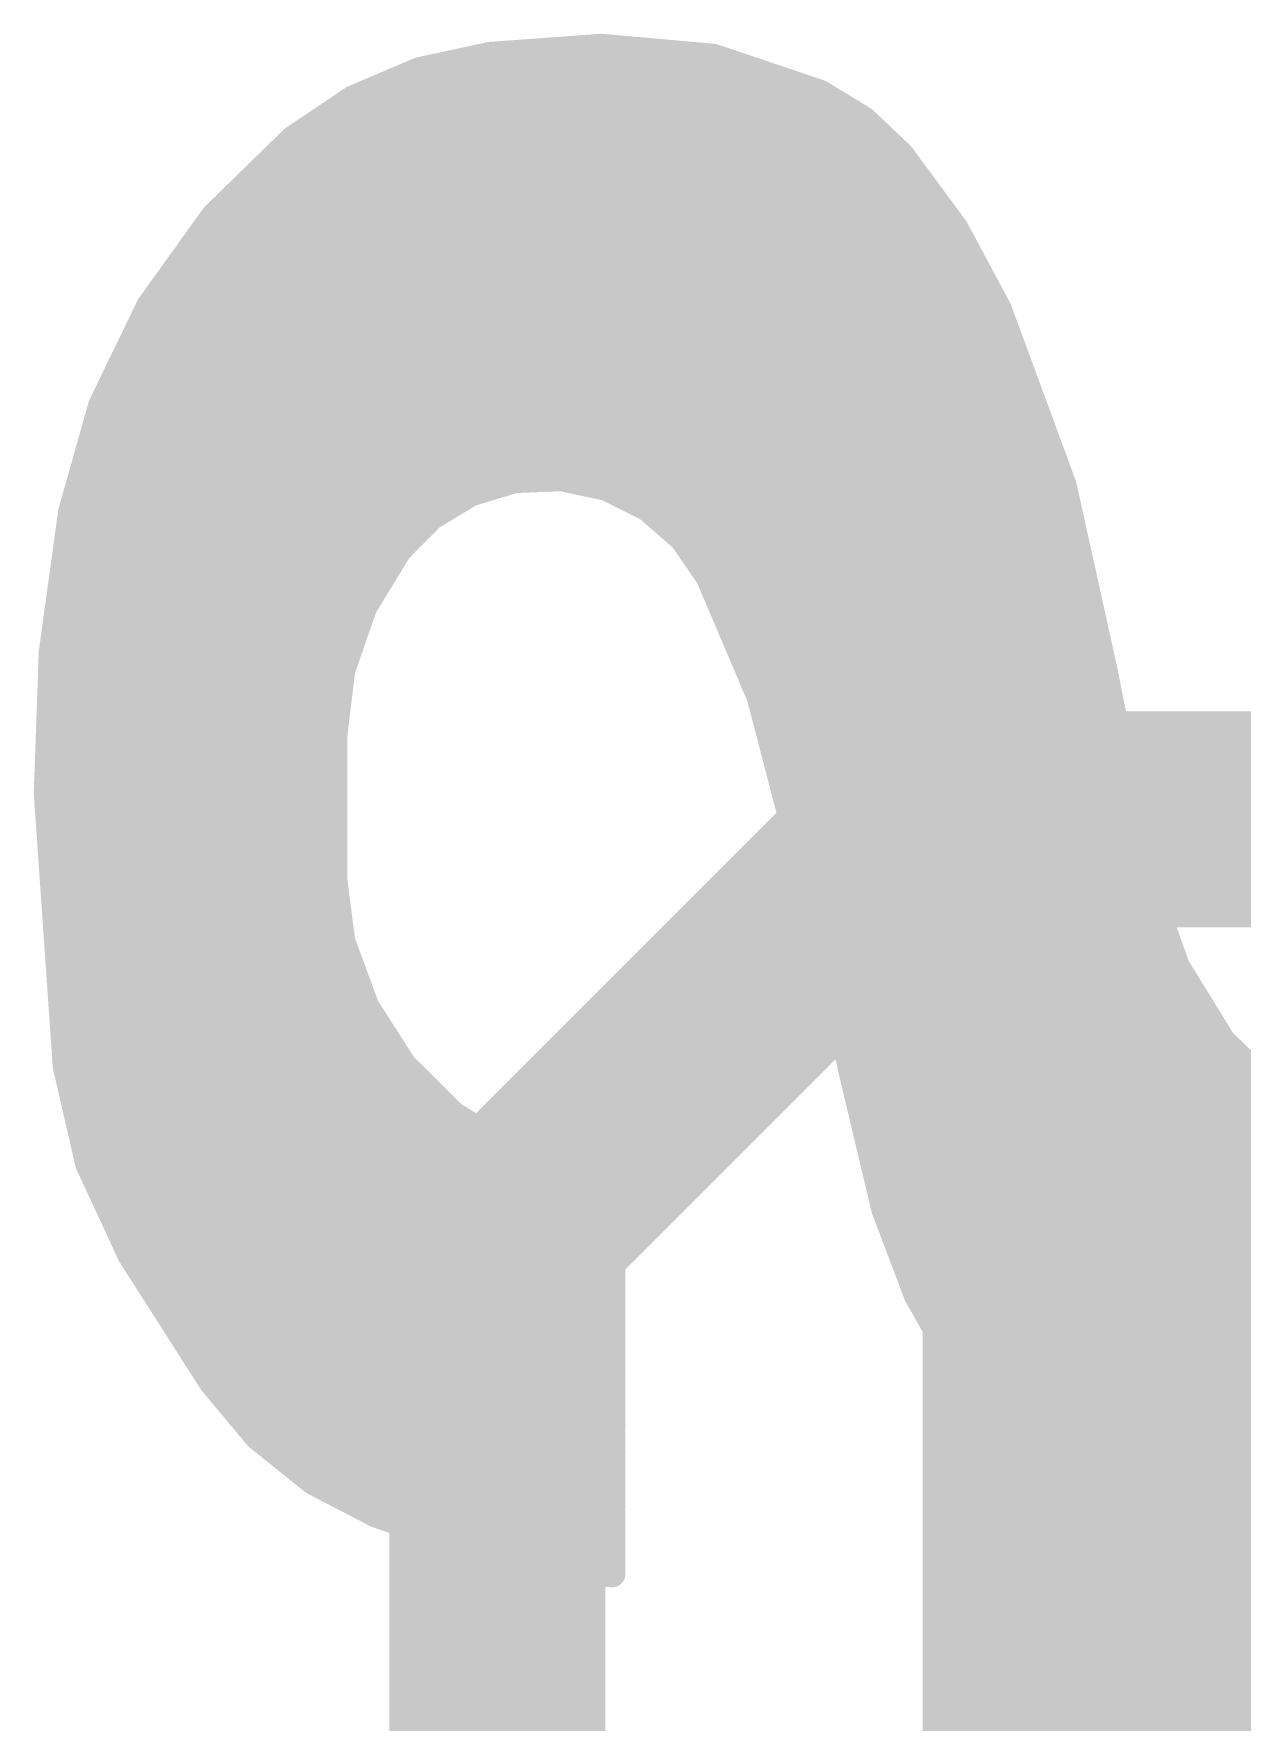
# Model space of a CAD drawing. Extents: x -3.8 to 20.4, y -39.4 to 28.1.
# Drawn here: x 12.334 to 13.47, y 5.461 to 7.048 of the extents above; entities that cross this region are included whole.
import ezdxf

# ---------------------------------------------------------------- set-up
doc = ezdxf.new("R2010")
doc.units = 0
for name, color, linetype in [('1', 12, 'CONTINUOUS'), ('21', 41, 'CONTINUOUS'), ('22', 40, 'CONTINUOUS')]:
    doc.layers.add(name, color=color, linetype=linetype)

# ---------------------------------------------------------------- blocks, each defined once
blk = doc.blocks.new('RECT')
blk.add_solid([(-0.5, -0.5), (0.5, -0.5), (-0.5, 0.5), (0.5, 0.5)])

msp = doc.modelspace()

# ---------------------------------------------------------------- linework, layer by layer
at = {"layer": '21', "const_width": 0.2032}
for points in [[(13.17, 6.31), (12.77, 5.91)], [(14.77, 6.31), (13.17, 6.31)], [(12.77, 5.91), (12.77, 4.81)]]:
    msp.add_lwpolyline(points, dxfattribs=at)
at = {"layer": '21', "const_width": 0.1016}
for points in [[(13.17, 6.3608, 1), (13.17, 6.2592)], [(13.2059, 6.2741, 1), (13.1341, 6.3459)], [(12.8208, 5.91, 1), (12.7192, 5.91)], [(12.7341, 5.9459, 1), (12.8059, 5.8741)]]:
    msp.add_lwpolyline(points, format="xyb", dxfattribs=at)
at = {"layer": '22', "const_width": 0.0254}
for points in [[(12.7635, 7.0282), (12.8676, 7.0358)], [(12.8676, 7.0358), (12.9731, 7.0264)], [(12.6971, 7.0139), (12.7635, 7.0282)], [(12.9731, 7.0264), (13.0734, 6.9926)], [(12.6345, 6.9873), (12.6971, 7.0139)], [(12.6888, 7.0104), (13.0205, 7.0104)], [(12.5781, 6.9494), (12.6345, 6.9873)], [(13.0734, 6.9926), (13.1146, 6.9674)], [(12.631, 6.985), (13.0858, 6.985)], [(12.5933, 6.9596), (13.1229, 6.9596)], [(13.1146, 6.9674), (13.1496, 6.9342)], [(12.5038, 6.8768), (12.5781, 6.9494)], [(12.5625, 6.9342), (13.1496, 6.9342)], [(13.1496, 6.9342), (13.2005, 6.8651)], [(12.5365, 6.9088), (13.1683, 6.9088)], [(12.4432, 6.7924), (12.5038, 6.8768)], [(12.5105, 6.8834), (13.187, 6.8834)], [(13.2005, 6.8651), (13.241, 6.7894)], [(12.4903, 6.858), (13.2043, 6.858)], [(12.472, 6.8326), (13.2179, 6.8326)], [(12.5933, 6.7259), (12.9261, 6.8377)], [(12.9109, 6.8326), (12.9363, 6.8326)], [(12.9261, 6.8377), (12.9616, 6.8199)], [(12.9337, 6.8275), (12.6086, 6.7183)], [(13.1648, 6.4033), (12.9337, 6.8275)], [(12.9616, 6.8199), (13.4417, 5.9944)], [(12.4538, 6.8072), (12.8733, 6.8072)], [(12.8353, 6.8072), (12.969, 6.8072)], [(12.9448, 6.8072), (13.2315, 6.8072)], [(12.398, 6.6989), (12.4432, 6.7924)], [(12.438, 6.7818), (12.7976, 6.7818)], [(12.7597, 6.7818), (12.9838, 6.7818)], [(12.9586, 6.7818), (13.2438, 6.7818)], [(13.241, 6.7894), (13.302, 6.6239)], [(12.4258, 6.7564), (12.722, 6.7564)], [(12.6841, 6.7564), (12.9985, 6.7564)], [(12.9724, 6.7564), (13.2532, 6.7564)], [(12.4135, 6.731), (12.6464, 6.731)], [(12.5019, 6.3144), (12.5933, 6.7259)], [(12.6086, 6.7183), (12.5197, 6.3246)], [(12.6085, 6.731), (13.0133, 6.731)], [(12.9863, 6.731), (13.2625, 6.731)], [(12.4013, 6.7056), (12.6057, 6.7056)], [(12.5888, 6.7056), (13.0281, 6.7056)], [(13.0001, 6.7056), (13.2719, 6.7056)], [(12.3698, 6.5989), (12.398, 6.6989)], [(12.3928, 6.6802), (12.6, 6.6802)], [(12.5831, 6.6802), (13.0428, 6.6802)], [(13.014, 6.6802), (13.2812, 6.6802)], [(12.3856, 6.6548), (12.5943, 6.6548)], [(12.5775, 6.6548), (13.0576, 6.6548)], [(13.0278, 6.6548), (13.2906, 6.6548)], [(12.3784, 6.6294), (12.5885, 6.6294)], [(12.5719, 6.6294), (12.7864, 6.6294)], [(12.7864, 6.6294), (12.7448, 6.6168)], [(12.83, 6.6312), (12.7864, 6.6294)], [(12.8726, 6.6221), (12.83, 6.6312)], [(12.8386, 6.6294), (13.0724, 6.6294)], [(13.0416, 6.6294), (13.2999, 6.6294)], [(13.302, 6.6239), (13.3401, 6.4516)], [(12.7448, 6.6168), (12.7076, 6.5943)], [(12.9116, 6.6026), (12.8726, 6.6221)], [(12.3516, 6.4674), (12.3698, 6.5989)], [(12.3712, 6.604), (12.5828, 6.604)], [(12.5662, 6.604), (12.7236, 6.604)], [(12.7076, 6.5943), (12.6771, 6.5634)], [(12.9089, 6.604), (13.0872, 6.604)], [(12.9445, 6.574), (12.9116, 6.6026)], [(13.0555, 6.604), (13.3064, 6.604)], [(12.367, 6.5786), (12.5771, 6.5786)], [(12.5606, 6.5786), (12.6921, 6.5786)], [(12.9392, 6.5786), (13.1019, 6.5786)], [(13.0693, 6.5786), (13.312, 6.5786)], [(12.6771, 6.5634), (12.6444, 6.5098)], [(12.9692, 6.538), (12.9445, 6.574)], [(12.3635, 6.5532), (12.5713, 6.5532)], [(12.5549, 6.5532), (12.6709, 6.5532)], [(12.9588, 6.5532), (13.1167, 6.5532)], [(13.0831, 6.5532), (13.3176, 6.5532)], [(12.3599, 6.5278), (12.5656, 6.5278)], [(12.5493, 6.5278), (12.6554, 6.5278)], [(13.0171, 6.4253), (12.9692, 6.538)], [(12.9735, 6.5278), (13.1315, 6.5278)], [(13.097, 6.5278), (13.3232, 6.5278)], [(12.3564, 6.5024), (12.5599, 6.5024)], [(12.5437, 6.5024), (12.6419, 6.5024)], [(12.6444, 6.5098), (12.6238, 6.4504)], [(12.9843, 6.5024), (13.1463, 6.5024)], [(13.1108, 6.5024), (13.3289, 6.5024)], [(12.3469, 6.3348), (12.3516, 6.4674)], [(12.3529, 6.477), (12.5541, 6.477)], [(12.538, 6.477), (12.633, 6.477)], [(12.9951, 6.477), (13.161, 6.477)], [(13.1247, 6.477), (13.3345, 6.477)], [(12.351, 6.4516), (12.5484, 6.4516)], [(12.5324, 6.4516), (12.6242, 6.4516)], [(12.6238, 6.4504), (12.6162, 6.3881)], [(13.0059, 6.4516), (13.1758, 6.4516)], [(13.1385, 6.4516), (13.3401, 6.4516)], [(13.3401, 6.4516), (13.3807, 6.2484)], [(12.3501, 6.4262), (12.5426, 6.4262)], [(12.5267, 6.4262), (12.6209, 6.4262)], [(13.0167, 6.4262), (13.1906, 6.4262)], [(13.048, 6.3068), (13.0171, 6.4253)], [(13.1523, 6.4262), (13.3452, 6.4262)], [(12.3492, 6.4008), (12.5369, 6.4008)], [(12.5211, 6.4008), (12.6178, 6.4008)], [(13.0235, 6.4008), (13.2053, 6.4008)], [(13.4264, 5.9639), (13.1648, 6.4033)], [(13.1663, 6.4008), (13.3503, 6.4008)], [(12.6162, 6.3881), (12.6162, 6.2535)], [(12.3483, 6.3754), (12.5312, 6.3754)], [(12.5154, 6.3754), (12.6162, 6.3754)], [(13.0301, 6.3754), (13.2201, 6.3754)], [(13.1814, 6.3754), (13.3553, 6.3754)], [(12.3474, 6.35), (12.5254, 6.35)], [(12.5098, 6.35), (12.6162, 6.35)], [(13.0367, 6.35), (13.2349, 6.35)], [(13.1965, 6.35), (13.3604, 6.35)], [(12.3647, 6.0782), (12.3469, 6.3348)], [(12.3476, 6.3246), (12.5197, 6.3246)], [(12.5042, 6.3246), (12.6162, 6.3246)], [(12.5197, 6.3246), (12.8778, 5.6007)], [(13.0434, 6.3246), (13.2497, 6.3246)], [(13.2117, 6.3246), (13.3655, 6.3246)], [(12.8778, 5.6007), (12.5019, 6.3144)], [(13.1343, 5.9436), (13.048, 6.3068)], [(12.3494, 6.2992), (12.5323, 6.2992)], [(12.5099, 6.2992), (12.6162, 6.2992)], [(13.0498, 6.2992), (13.2644, 6.2992)], [(13.2268, 6.2992), (13.3706, 6.2992)], [(12.3511, 6.2738), (12.5448, 6.2738)], [(12.5233, 6.2738), (12.6162, 6.2738)], [(13.0558, 6.2738), (13.2792, 6.2738)], [(13.2419, 6.2738), (13.3756, 6.2738)], [(12.3529, 6.2484), (12.5574, 6.2484)], [(12.5367, 6.2484), (12.6169, 6.2484)], [(12.6162, 6.2535), (12.6238, 6.1951)], [(13.0619, 6.2484), (13.294, 6.2484)], [(13.257, 6.2484), (13.3807, 6.2484)], [(13.3807, 6.2484), (13.4087, 6.1711)], [(12.3547, 6.223), (12.57, 6.223)], [(12.55, 6.223), (12.6202, 6.223)], [(13.0679, 6.223), (13.3087, 6.223)], [(13.2721, 6.223), (13.3899, 6.223)], [(12.3564, 6.1976), (12.5825, 6.1976)], [(12.5634, 6.1976), (12.6235, 6.1976)], [(12.6238, 6.1951), (12.6464, 6.1338)], [(13.0739, 6.1976), (13.3235, 6.1976)], [(13.2873, 6.1976), (13.3991, 6.1976)], [(12.3582, 6.1722), (12.5951, 6.1722)], [(12.5768, 6.1722), (12.6322, 6.1722)], [(13.08, 6.1722), (13.3383, 6.1722)], [(13.3024, 6.1722), (13.4083, 6.1722)], [(13.4087, 6.1711), (13.4518, 6.1011)], [(12.3599, 6.1468), (12.6077, 6.1468)], [(12.5902, 6.1468), (12.6416, 6.1468)], [(13.086, 6.1468), (13.3531, 6.1468)], [(13.3175, 6.1468), (13.4236, 6.1468)], [(12.6464, 6.1338), (12.6816, 6.0787)], [(12.3617, 6.1214), (12.6202, 6.1214)], [(12.6036, 6.1214), (12.6543, 6.1214)], [(13.0921, 6.1214), (13.3678, 6.1214)], [(13.3326, 6.1214), (13.4393, 6.1214)], [(13.4518, 6.1011), (13.4836, 6.0704)], [(12.3635, 6.096), (12.6328, 6.096)], [(12.6169, 6.096), (12.6706, 6.096)], [(13.0981, 6.096), (13.3826, 6.096)], [(13.3478, 6.096), (13.4571, 6.096)], [(12.3859, 5.9861), (12.3647, 6.0782)], [(12.3665, 6.0706), (12.6453, 6.0706)], [(12.6303, 6.0706), (12.6897, 6.0706)], [(12.6816, 6.0787), (12.7279, 6.0325)], [(13.1041, 6.0706), (13.3974, 6.0706)], [(13.3629, 6.0706), (13.4834, 6.0706)], [(12.3723, 6.0452), (12.6579, 6.0452)], [(12.6437, 6.0452), (12.7152, 6.0452)], [(13.1102, 6.0452), (13.4122, 6.0452)], [(13.378, 6.0452), (13.5521, 6.0452)], [(12.3782, 6.0198), (12.6705, 6.0198)], [(12.6571, 6.0198), (12.7485, 6.0198)], [(12.7279, 6.0325), (12.7719, 6.0054)], [(13.1162, 6.0198), (13.4269, 6.0198)], [(13.3931, 6.0198), (13.7597, 6.0198)], [(12.7719, 6.0054), (12.8211, 5.9898)], [(12.384, 5.9944), (12.683, 5.9944)], [(12.6704, 5.9944), (12.8066, 5.9944)], [(12.8211, 5.9898), (12.8727, 5.9868)], [(13.1222, 5.9944), (13.4417, 5.9944)], [(13.4082, 5.9944), (13.7531, 5.9944)], [(13.4417, 5.9944), (13.716, 5.9461)], [(12.4257, 5.9004), (12.3859, 5.9861)], [(12.8727, 5.9868), (12.8778, 5.9868)], [(12.8778, 5.9868), (12.8778, 5.6007)], [(12.3939, 5.969), (12.6956, 5.969)], [(12.6838, 5.969), (12.8778, 5.969)], [(13.1283, 5.969), (13.5859, 5.969)], [(13.4234, 5.969), (13.7464, 5.969)], [(13.7312, 5.9106), (13.4264, 5.9639)], [(12.4057, 5.9436), (12.7082, 5.9436)], [(12.6972, 5.9436), (12.8778, 5.9436)], [(13.1649, 5.8628), (13.1343, 5.9436)], [(13.1343, 5.9436), (13.9328, 5.9436)], [(12.4174, 5.9182), (12.7207, 5.9182)], [(12.7106, 5.9182), (12.8778, 5.9182)], [(13.1439, 5.9182), (13.9229, 5.9182)], [(12.5019, 5.781), (12.4257, 5.9004)], [(12.4306, 5.8928), (12.7333, 5.8928)], [(12.724, 5.8928), (12.8778, 5.8928)], [(13.1535, 5.8928), (13.9099, 5.8928)], [(12.4468, 5.8674), (12.7459, 5.8674)], [(12.7373, 5.8674), (12.8778, 5.8674)], [(13.1631, 5.8674), (13.897, 5.8674)], [(13.2075, 5.7877), (13.1649, 5.8628)], [(12.463, 5.842), (12.7584, 5.842)], [(12.7507, 5.842), (12.8778, 5.842)], [(13.1767, 5.842), (13.884, 5.842)], [(12.4792, 5.8166), (12.771, 5.8166)], [(12.7641, 5.8166), (12.8778, 5.8166)], [(13.1911, 5.8166), (13.8711, 5.8166)], [(12.4954, 5.7912), (12.7836, 5.7912)], [(12.5449, 5.7295), (12.5019, 5.781)], [(12.7775, 5.7912), (12.8778, 5.7912)], [(13.2056, 5.7912), (13.8554, 5.7912)], [(13.2613, 5.7201), (13.2075, 5.7877)], [(12.5146, 5.7658), (12.7961, 5.7658)], [(12.7908, 5.7658), (12.8778, 5.7658)], [(13.225, 5.7658), (13.8357, 5.7658)], [(12.5359, 5.7404), (12.8087, 5.7404)], [(12.8042, 5.7404), (12.8778, 5.7404)], [(13.2452, 5.7404), (13.8109, 5.7404)], [(12.5973, 5.6875), (12.5449, 5.7295)], [(13.2998, 5.6865), (13.2613, 5.7201)], [(12.5631, 5.715), (12.8213, 5.715)], [(12.8176, 5.715), (12.8778, 5.715)], [(13.2671, 5.715), (13.7816, 5.715)], [(12.5947, 5.6896), (12.8338, 5.6896)], [(12.6568, 5.6566), (12.5973, 5.6875)], [(12.831, 5.6896), (12.8778, 5.6896)], [(13.2963, 5.6896), (13.7376, 5.6896)], [(13.3445, 5.6615), (13.2998, 5.6865)], [(12.6422, 5.6642), (12.8464, 5.6642)], [(12.7838, 5.6134), (12.6568, 5.6566)], [(12.8444, 5.6642), (12.8778, 5.6642)], [(13.3398, 5.6642), (13.6673, 5.6642)], [(13.3934, 5.6464), (13.3445, 5.6615)], [(12.7091, 5.6388), (12.859, 5.6388)], [(12.8577, 5.6388), (12.8778, 5.6388)], [(13.507, 5.6358), (13.3934, 5.6464)], [(13.475, 5.6388), (13.5332, 5.6388)], [(12.8422, 5.6032), (12.7838, 5.6134)], [(12.7838, 5.6134), (12.8715, 5.6134)], [(12.8711, 5.6134), (12.8778, 5.6134)], [(12.8778, 5.6007), (12.8422, 5.6032)]]:
    msp.add_lwpolyline(points, dxfattribs=at)
at = {"layer": '22', "const_width": 0.0127}
for points in [[(12.8682, 7.0421, 1), (12.867, 7.0295)], [(12.8681, 7.0295, 1), (12.8671, 7.0421)], [(12.763, 7.0345, 1), (12.764, 7.0219)], [(12.7648, 7.022, 1), (12.7622, 7.0344)], [(12.9751, 7.0324, 1), (12.971, 7.0204)], [(12.9725, 7.0201, 1), (12.9736, 7.0327)], [(12.6888, 7.0168, 1), (12.6888, 7.0041)], [(12.6957, 7.0201, 1), (12.6984, 7.0077)], [(12.6995, 7.0081, 1), (12.6946, 7.0198)], [(13.0205, 7.0041, 1), (13.0205, 7.0168)], [(12.638, 6.9821, 1), (12.631, 6.9926)], [(13.0767, 6.998, 1), (13.0701, 6.9872)], [(13.0714, 6.9866, 1), (13.0754, 6.9986)], [(12.631, 6.9914, 1), (12.631, 6.9787)], [(12.632, 6.9932, 1), (12.637, 6.9815)], [(13.0858, 6.9787, 1), (13.0858, 6.9914)], [(12.5933, 6.966, 1), (12.5933, 6.9532)], [(13.119, 6.972, 1), (13.1102, 6.9628)], [(13.1113, 6.962, 1), (13.1179, 6.9729)], [(13.1229, 6.9532, 1), (13.1229, 6.966)], [(12.5746, 6.9547, 1), (12.5816, 6.9441)], [(12.5825, 6.9449, 1), (12.5737, 6.9539)], [(12.5625, 6.9406, 1), (12.5625, 6.9279)], [(13.1547, 6.938, 1), (13.1445, 6.9304)], [(13.1452, 6.9296, 1), (13.154, 6.9388)], [(13.1496, 6.9279, 1), (13.1496, 6.9406)], [(12.5365, 6.9152, 1), (12.5365, 6.9024)], [(13.1683, 6.9024, 1), (13.1683, 6.9152)], [(12.509, 6.8731, 1), (12.4986, 6.8805)], [(12.5105, 6.8898, 1), (12.5105, 6.877)], [(13.187, 6.877, 1), (13.187, 6.8898)], [(12.4994, 6.8813, 1), (12.5082, 6.8723)], [(13.2061, 6.8681, 1), (13.1949, 6.8621)], [(13.1954, 6.8613, 1), (13.2056, 6.8688)], [(12.4903, 6.8644, 1), (12.4903, 6.8517)], [(13.2043, 6.8517, 1), (13.2043, 6.8644)], [(12.472, 6.839, 1), (12.472, 6.8262)], [(12.9109, 6.839, 1), (12.9109, 6.8262)], [(12.9289, 6.8434, 1), (12.9233, 6.832)], [(12.9281, 6.8317, 1), (12.9241, 6.8437)], [(12.9363, 6.8262, 1), (12.9363, 6.839)], [(13.2179, 6.8262, 1), (13.2179, 6.839)], [(12.9393, 6.8305, 1), (12.9281, 6.8245)], [(12.9357, 6.8215, 1), (12.9317, 6.8335)], [(12.9671, 6.8231, 1), (12.9561, 6.8167)], [(12.9588, 6.8142, 1), (12.9644, 6.8256)], [(12.4538, 6.8136, 1), (12.4538, 6.8008)], [(12.8353, 6.8136, 1), (12.8353, 6.8008)], [(12.8733, 6.8008, 1), (12.8733, 6.8136)], [(12.9448, 6.8136, 1), (12.9448, 6.8008)], [(12.969, 6.8008, 1), (12.969, 6.8136)], [(13.2315, 6.8008, 1), (13.2315, 6.8136)], [(12.438, 6.7882, 1), (12.438, 6.7755)], [(12.438, 6.7961, 1), (12.4483, 6.7887)], [(12.4489, 6.7897, 1), (12.4374, 6.7952)], [(12.7597, 6.7882, 1), (12.7597, 6.7755)], [(12.7976, 6.7755, 1), (12.7976, 6.7882)], [(12.9586, 6.7882, 1), (12.9586, 6.7755)], [(12.9838, 6.7755, 1), (12.9838, 6.7882)], [(13.247, 6.7916, 1), (13.235, 6.7872)], [(13.2354, 6.7864, 1), (13.2466, 6.7924)], [(13.2438, 6.7755, 1), (13.2438, 6.7882)], [(12.4258, 6.7628, 1), (12.4258, 6.75)], [(12.6841, 6.7628, 1), (12.6841, 6.75)], [(12.722, 6.75, 1), (12.722, 6.7628)], [(12.9724, 6.7628, 1), (12.9724, 6.75)], [(12.9985, 6.75, 1), (12.9985, 6.7628)], [(13.2532, 6.75, 1), (13.2532, 6.7628)], [(12.4135, 6.7374, 1), (12.4135, 6.7247)], [(12.5913, 6.7319, 1), (12.5953, 6.7199)], [(12.5995, 6.7245, 1), (12.5871, 6.7273)], [(12.6085, 6.7374, 1), (12.6085, 6.7247)], [(12.6066, 6.7243, 1), (12.6106, 6.7123)], [(12.6148, 6.7169, 1), (12.6024, 6.7197)], [(12.6464, 6.7247, 1), (12.6464, 6.7374)], [(12.9863, 6.7374, 1), (12.9863, 6.7247)], [(13.0133, 6.7247, 1), (13.0133, 6.7374)], [(13.2625, 6.7247, 1), (13.2625, 6.7374)], [(12.4013, 6.712, 1), (12.4013, 6.6993)], [(12.5888, 6.712, 1), (12.5888, 6.6993)], [(12.6057, 6.6993, 1), (12.6057, 6.712)], [(13.0001, 6.712, 1), (13.0001, 6.6993)], [(13.0281, 6.6993, 1), (13.0281, 6.712)], [(13.2719, 6.6993, 1), (13.2719, 6.712)], [(12.3923, 6.7016, 1), (12.4038, 6.6961)], [(12.4042, 6.6971, 1), (12.3919, 6.7006)], [(12.3928, 6.6866, 1), (12.3928, 6.6738)], [(12.5831, 6.6866, 1), (12.5831, 6.6738)], [(12.6, 6.6738, 1), (12.6, 6.6866)], [(13.014, 6.6866, 1), (13.014, 6.6738)], [(13.0428, 6.6738, 1), (13.0428, 6.6866)], [(13.2812, 6.6738, 1), (13.2812, 6.6866)], [(12.3856, 6.6612, 1), (12.3856, 6.6485)], [(12.5775, 6.6612, 1), (12.5775, 6.6485)], [(12.5943, 6.6485, 1), (12.5943, 6.6612)], [(13.0278, 6.6612, 1), (13.0278, 6.6485)], [(13.0576, 6.6485, 1), (13.0576, 6.6612)], [(13.2906, 6.6485, 1), (13.2906, 6.6612)], [(12.3784, 6.6358, 1), (12.3784, 6.6231)], [(12.5719, 6.6358, 1), (12.5719, 6.6231)], [(12.5885, 6.6231, 1), (12.5885, 6.6358)], [(12.7861, 6.6357, 1), (12.7867, 6.6231)], [(12.7882, 6.6233, 1), (12.7846, 6.6355)], [(12.7864, 6.6231, 1), (12.7864, 6.6358)], [(12.8313, 6.6375, 1), (12.8287, 6.625)], [(12.8302, 6.6249, 1), (12.8297, 6.6376)], [(12.8386, 6.6358, 1), (12.8386, 6.6231)], [(12.8755, 6.6278, 1), (12.8698, 6.6164)], [(13.0416, 6.6358, 1), (13.0416, 6.6231)], [(13.0724, 6.6231, 1), (13.0724, 6.6358)], [(13.3082, 6.6252, 1), (13.2958, 6.6225)], [(13.2999, 6.6231, 1), (13.2999, 6.6358)], [(12.743, 6.6229, 1), (12.7467, 6.6107)], [(12.7481, 6.6114, 1), (12.7415, 6.6222)], [(12.8713, 6.6159, 1), (12.874, 6.6283)], [(13.296, 6.6217, 1), (13.3079, 6.626)], [(12.3637, 6.6006, 1), (12.3759, 6.5972)], [(12.3761, 6.598, 1), (12.3635, 6.5998)], [(12.3712, 6.6104, 1), (12.3712, 6.5976)], [(12.5662, 6.6104, 1), (12.5662, 6.5976)], [(12.5828, 6.5976, 1), (12.5828, 6.6104)], [(12.7043, 6.5998, 1), (12.7109, 6.5889)], [(12.7121, 6.5899, 1), (12.7031, 6.5988)], [(12.7236, 6.5976, 1), (12.7236, 6.6104)], [(12.9089, 6.6104, 1), (12.9089, 6.5976)], [(12.9158, 6.6074, 1), (12.9075, 6.5978)], [(12.9088, 6.5969, 1), (12.9145, 6.6083)], [(13.0555, 6.6104, 1), (13.0555, 6.5976)], [(13.0872, 6.5976, 1), (13.0872, 6.6104)], [(13.3064, 6.5976, 1), (13.3064, 6.6104)], [(12.367, 6.585, 1), (12.367, 6.5723)], [(12.5606, 6.585, 1), (12.5606, 6.5723)], [(12.5771, 6.5723, 1), (12.5771, 6.585)], [(12.6921, 6.5723, 1), (12.6921, 6.585)], [(12.9392, 6.585, 1), (12.9392, 6.5723)], [(13.0693, 6.585, 1), (13.0693, 6.5723)], [(13.1019, 6.5723, 1), (13.1019, 6.585)], [(13.312, 6.5723, 1), (13.312, 6.585)], [(12.6726, 6.5679, 1), (12.6816, 6.5589)], [(12.6825, 6.5601, 1), (12.6717, 6.5667)], [(12.9498, 6.5776, 1), (12.9393, 6.5704)], [(12.9404, 6.5692, 1), (12.9487, 6.5788)], [(12.3635, 6.5596, 1), (12.3635, 6.5469)], [(12.5549, 6.5596, 1), (12.5549, 6.5469)], [(12.5713, 6.5469, 1), (12.5713, 6.5596)], [(12.6709, 6.5469, 1), (12.6709, 6.5596)], [(12.9588, 6.5596, 1), (12.9588, 6.5469)], [(13.0831, 6.5596, 1), (13.0831, 6.5469)], [(13.1167, 6.5469, 1), (13.1167, 6.5596)], [(13.3176, 6.5469, 1), (13.3176, 6.5596)], [(12.3599, 6.5342, 1), (12.3599, 6.5214)], [(12.5493, 6.5342, 1), (12.5493, 6.5214)], [(12.5656, 6.5214, 1), (12.5656, 6.5342)], [(12.6554, 6.5214, 1), (12.6554, 6.5342)], [(12.975, 6.5405, 1), (12.9634, 6.5355)], [(12.964, 6.5344, 1), (12.9744, 6.5416)], [(12.9735, 6.5342, 1), (12.9735, 6.5214)], [(13.097, 6.5342, 1), (13.097, 6.5214)], [(13.1315, 6.5214, 1), (13.1315, 6.5342)], [(13.3232, 6.5214, 1), (13.3232, 6.5342)], [(12.3564, 6.5088, 1), (12.3564, 6.4961)], [(12.5437, 6.5088, 1), (12.5437, 6.4961)], [(12.5599, 6.4961, 1), (12.5599, 6.5088)], [(12.639, 6.5131, 1), (12.6499, 6.5065)], [(12.6504, 6.5077, 1), (12.6384, 6.5118)], [(12.6419, 6.4961, 1), (12.6419, 6.5088)], [(12.9843, 6.5088, 1), (12.9843, 6.4961)], [(13.1108, 6.5088, 1), (13.1108, 6.4961)], [(13.1463, 6.4961, 1), (13.1463, 6.5088)], [(13.3289, 6.4961, 1), (13.3289, 6.5088)], [(12.3579, 6.4672, 1), (12.3452, 6.4677)], [(12.3529, 6.4834, 1), (12.3529, 6.4707)], [(12.538, 6.4834, 1), (12.538, 6.4707)], [(12.5541, 6.4707, 1), (12.5541, 6.4834)], [(12.633, 6.4707, 1), (12.633, 6.4834)], [(12.9951, 6.4834, 1), (12.9951, 6.4707)], [(13.1247, 6.4834, 1), (13.1247, 6.4707)], [(13.161, 6.4707, 1), (13.161, 6.4834)], [(13.3345, 6.4707, 1), (13.3345, 6.4834)], [(12.351, 6.458, 1), (12.351, 6.4452)], [(12.3453, 6.4683, 1), (12.3579, 6.4666)], [(12.5324, 6.458, 1), (12.5324, 6.4452)], [(12.5484, 6.4452, 1), (12.5484, 6.458)], [(12.6301, 6.4497, 1), (12.6175, 6.4512)], [(12.6242, 6.4452, 1), (12.6242, 6.458)], [(13.0059, 6.458, 1), (13.0059, 6.4452)], [(13.1385, 6.458, 1), (13.1385, 6.4452)], [(13.1758, 6.4452, 1), (13.1758, 6.458)], [(13.3463, 6.4528, 1), (13.3339, 6.4504)], [(13.3401, 6.4452, 1), (13.3401, 6.458)], [(12.6178, 6.4525, 1), (12.6298, 6.4484)], [(13.3339, 6.4502, 1), (13.3463, 6.453)], [(12.3501, 6.4326, 1), (12.3501, 6.4199)], [(12.5267, 6.4326, 1), (12.5267, 6.4199)], [(12.5426, 6.4199, 1), (12.5426, 6.4326)], [(12.6209, 6.4199, 1), (12.6209, 6.4326)], [(13.0167, 6.4326, 1), (13.0167, 6.4199)], [(13.0232, 6.4269, 1), (13.0109, 6.4237)], [(13.0112, 6.4228, 1), (13.0229, 6.4278)], [(13.1523, 6.4326, 1), (13.1523, 6.4199)], [(13.1906, 6.4199, 1), (13.1906, 6.4326)], [(13.3452, 6.4199, 1), (13.3452, 6.4326)], [(12.3492, 6.4072, 1), (12.3492, 6.3944)], [(12.5211, 6.4072, 1), (12.5211, 6.3944)], [(12.5369, 6.3944, 1), (12.5369, 6.4072)], [(12.6178, 6.3944, 1), (12.6178, 6.4072)], [(13.0235, 6.4072, 1), (13.0235, 6.3944)], [(13.1703, 6.4065, 1), (13.1593, 6.4001)], [(13.1592, 6.4003, 1), (13.1704, 6.4063)], [(13.1663, 6.4072, 1), (13.1663, 6.3944)], [(13.2053, 6.3944, 1), (13.2053, 6.4072)], [(13.3503, 6.3944, 1), (13.3503, 6.4072)], [(12.6226, 6.3881, 1), (12.6099, 6.3881)], [(12.3483, 6.3818, 1), (12.3483, 6.369)], [(12.5154, 6.3818, 1), (12.5154, 6.369)], [(12.5312, 6.369, 1), (12.5312, 6.3818)], [(12.6099, 6.3889, 1), (12.6225, 6.3873)], [(12.6162, 6.369, 1), (12.6162, 6.3818)], [(13.0301, 6.3818, 1), (13.0301, 6.369)], [(13.1814, 6.3818, 1), (13.1814, 6.369)], [(13.2201, 6.369, 1), (13.2201, 6.3818)], [(13.3553, 6.369, 1), (13.3553, 6.3818)], [(12.3474, 6.3564, 1), (12.3474, 6.3437)], [(12.5098, 6.3564, 1), (12.5098, 6.3437)], [(12.5254, 6.3437, 1), (12.5254, 6.3564)], [(12.6162, 6.3437, 1), (12.6162, 6.3564)], [(13.0367, 6.3564, 1), (13.0367, 6.3437)], [(13.1965, 6.3564, 1), (13.1965, 6.3437)], [(13.2349, 6.3437, 1), (13.2349, 6.3564)], [(13.3604, 6.3437, 1), (13.3604, 6.3564)], [(12.3532, 6.3352, 1), (12.3406, 6.3344)], [(12.3406, 6.335, 1), (12.3532, 6.3346)], [(12.3476, 6.331, 1), (12.3476, 6.3182)], [(12.5042, 6.331, 1), (12.5042, 6.3182)], [(12.5254, 6.3274, 1), (12.514, 6.3218)], [(12.5197, 6.3182, 1), (12.5197, 6.331)], [(12.6162, 6.3182, 1), (12.6162, 6.331)], [(13.0434, 6.331, 1), (13.0434, 6.3182)], [(13.2117, 6.331, 1), (13.2117, 6.3182)], [(13.2497, 6.3182, 1), (13.2497, 6.331)], [(13.3655, 6.3182, 1), (13.3655, 6.331)], [(12.5075, 6.3174, 1), (12.4963, 6.3114)], [(12.4957, 6.3158, 1), (12.5081, 6.313)], [(12.5135, 6.326, 1), (12.5259, 6.3232)], [(13.0542, 6.3083, 1), (13.0418, 6.3053)], [(12.3494, 6.3056, 1), (12.3494, 6.2928)], [(12.5099, 6.3056, 1), (12.5099, 6.2928)], [(12.5323, 6.2928, 1), (12.5323, 6.3056)], [(12.6162, 6.2928, 1), (12.6162, 6.3056)], [(13.0419, 6.3052, 1), (13.0541, 6.3084)], [(13.0498, 6.3056, 1), (13.0498, 6.2928)], [(13.2268, 6.3056, 1), (13.2268, 6.2928)], [(13.2644, 6.2928, 1), (13.2644, 6.3056)], [(13.3706, 6.2928, 1), (13.3706, 6.3056)], [(12.3511, 6.2802, 1), (12.3511, 6.2675)], [(12.5233, 6.2802, 1), (12.5233, 6.2675)], [(12.5448, 6.2675, 1), (12.5448, 6.2802)], [(12.6162, 6.2675, 1), (12.6162, 6.2802)], [(13.0558, 6.2802, 1), (13.0558, 6.2675)], [(13.2419, 6.2802, 1), (13.2419, 6.2675)], [(13.2792, 6.2675, 1), (13.2792, 6.2802)], [(13.3756, 6.2675, 1), (13.3756, 6.2802)], [(12.3529, 6.2548, 1), (12.3529, 6.242)], [(12.5367, 6.2548, 1), (12.5367, 6.242)], [(12.5574, 6.242, 1), (12.5574, 6.2548)], [(12.6225, 6.2543, 1), (12.6099, 6.2527)], [(12.6099, 6.2535, 1), (12.6226, 6.2535)], [(12.6169, 6.242, 1), (12.6169, 6.2548)], [(13.0619, 6.2548, 1), (13.0619, 6.242)], [(13.257, 6.2548, 1), (13.257, 6.242)], [(13.294, 6.242, 1), (13.294, 6.2548)], [(13.3867, 6.2506, 1), (13.3747, 6.2462)], [(13.3745, 6.2472, 1), (13.3869, 6.2496)], [(13.3807, 6.242, 1), (13.3807, 6.2548)], [(12.3547, 6.2294, 1), (12.3547, 6.2166)], [(12.55, 6.2294, 1), (12.55, 6.2166)], [(12.57, 6.2166, 1), (12.57, 6.2294)], [(12.6202, 6.2166, 1), (12.6202, 6.2294)], [(13.0679, 6.2294, 1), (13.0679, 6.2166)], [(13.2721, 6.2294, 1), (13.2721, 6.2166)], [(13.3087, 6.2166, 1), (13.3087, 6.2294)], [(13.3899, 6.2166, 1), (13.3899, 6.2294)], [(12.3564, 6.204, 1), (12.3564, 6.1913)], [(12.5634, 6.204, 1), (12.5634, 6.1913)], [(12.5825, 6.1913, 1), (12.5825, 6.204)], [(12.6298, 6.1973, 1), (12.6178, 6.1929)], [(12.6235, 6.1913, 1), (12.6235, 6.204)], [(13.0739, 6.204, 1), (13.0739, 6.1913)], [(13.2873, 6.204, 1), (13.2873, 6.1913)], [(13.3235, 6.1913, 1), (13.3235, 6.204)], [(13.3991, 6.1913, 1), (13.3991, 6.204)], [(12.6175, 6.1943, 1), (12.6301, 6.1959)], [(12.3582, 6.1786, 1), (12.3582, 6.1658)], [(12.5768, 6.1786, 1), (12.5768, 6.1658)], [(12.5951, 6.1658, 1), (12.5951, 6.1786)], [(12.6322, 6.1658, 1), (12.6322, 6.1786)], [(13.08, 6.1786, 1), (13.08, 6.1658)], [(13.3024, 6.1786, 1), (13.3024, 6.1658)], [(13.3383, 6.1658, 1), (13.3383, 6.1786)], [(13.4141, 6.1744, 1), (13.4033, 6.1678)], [(13.4027, 6.1689, 1), (13.4146, 6.1732)], [(13.4083, 6.1658, 1), (13.4083, 6.1786)], [(12.3599, 6.1532, 1), (12.3599, 6.1405)], [(12.5902, 6.1532, 1), (12.5902, 6.1405)], [(12.6077, 6.1405, 1), (12.6077, 6.1532)], [(12.6416, 6.1405, 1), (12.6416, 6.1532)], [(13.086, 6.1532, 1), (13.086, 6.1405)], [(13.3175, 6.1532, 1), (13.3175, 6.1405)], [(13.3531, 6.1405, 1), (13.3531, 6.1532)], [(13.4236, 6.1405, 1), (13.4236, 6.1532)], [(12.6517, 6.1372, 1), (12.641, 6.1303)], [(12.3617, 6.1278, 1), (12.3617, 6.1151)], [(12.6036, 6.1278, 1), (12.6036, 6.1151)], [(12.6202, 6.1151, 1), (12.6202, 6.1278)], [(12.6404, 6.1316, 1), (12.6523, 6.1359)], [(12.6543, 6.1151, 1), (12.6543, 6.1278)], [(13.0921, 6.1278, 1), (13.0921, 6.1151)], [(13.3326, 6.1278, 1), (13.3326, 6.1151)], [(13.3678, 6.1151, 1), (13.3678, 6.1278)], [(13.4393, 6.1151, 1), (13.4393, 6.1278)], [(13.4562, 6.1057, 1), (13.4474, 6.0965)], [(12.3635, 6.1024, 1), (12.3635, 6.0896)], [(12.6169, 6.1024, 1), (12.6169, 6.0896)], [(12.6328, 6.0896, 1), (12.6328, 6.1024)], [(12.6706, 6.0896, 1), (12.6706, 6.1024)], [(13.0981, 6.1024, 1), (13.0981, 6.0896)], [(13.3478, 6.1024, 1), (13.3478, 6.0896)], [(13.3826, 6.0896, 1), (13.3826, 6.1024)], [(13.4464, 6.0978, 1), (13.4572, 6.1044)], [(13.4571, 6.0896, 1), (13.4571, 6.1024)], [(12.3709, 6.0796, 1), (12.3585, 6.0768)], [(12.3584, 6.0778, 1), (12.371, 6.0786)], [(12.3665, 6.077, 1), (12.3665, 6.0643)], [(12.6303, 6.077, 1), (12.6303, 6.0643)], [(12.6453, 6.0643, 1), (12.6453, 6.077)], [(12.6861, 6.0832, 1), (12.6772, 6.0742)], [(12.6763, 6.0753, 1), (12.687, 6.0821)], [(12.6897, 6.0643, 1), (12.6897, 6.077)], [(13.1041, 6.077, 1), (13.1041, 6.0643)], [(13.3629, 6.077, 1), (13.3629, 6.0643)], [(13.3974, 6.0643, 1), (13.3974, 6.077)], [(12.3723, 6.0516, 1), (12.3723, 6.0389)], [(12.6437, 6.0516, 1), (12.6437, 6.0389)], [(12.6579, 6.0389, 1), (12.6579, 6.0516)], [(12.7152, 6.0389, 1), (12.7152, 6.0516)], [(13.1102, 6.0516, 1), (13.1102, 6.0389)], [(13.378, 6.0516, 1), (13.378, 6.0389)], [(13.4122, 6.0389, 1), (13.4122, 6.0516)], [(12.3782, 6.0262, 1), (12.3782, 6.0134)], [(12.6571, 6.0262, 1), (12.6571, 6.0134)], [(12.6705, 6.0134, 1), (12.6705, 6.0262)], [(12.7312, 6.0379, 1), (12.7246, 6.0271)], [(12.7234, 6.028, 1), (12.7324, 6.037)], [(12.7485, 6.0134, 1), (12.7485, 6.0262)], [(13.1162, 6.0262, 1), (13.1162, 6.0134)], [(13.3931, 6.0262, 1), (13.3931, 6.0134)], [(13.4269, 6.0134, 1), (13.4269, 6.0262)], [(12.7738, 6.0114, 1), (12.77, 5.9993)], [(12.7685, 6, 1), (12.7752, 6.0108)], [(12.384, 6.0008, 1), (12.384, 5.9881)], [(12.6704, 6.0008, 1), (12.6704, 5.9881)], [(12.683, 5.9881, 1), (12.683, 6.0008)], [(12.8066, 5.9881, 1), (12.8066, 6.0008)], [(12.8215, 5.9962, 1), (12.8208, 5.9835)], [(12.8192, 5.9838, 1), (12.823, 5.9959)], [(13.1222, 6.0008, 1), (13.1222, 5.9881)], [(13.4082, 6.0008, 1), (13.4082, 5.9881)], [(13.4428, 6.0007, 1), (13.4406, 5.9881)], [(13.4362, 5.9912, 1), (13.4472, 5.9976)], [(13.4417, 5.9881, 1), (13.4417, 6.0008)], [(12.3917, 5.9888, 1), (12.3802, 5.9834)], [(12.3797, 5.9847, 1), (12.3921, 5.9875)], [(12.8727, 5.9932, 1), (12.8727, 5.9805)], [(12.8841, 5.9868, 1), (12.8715, 5.9868)], [(12.8723, 5.9805, 1), (12.8731, 5.9931)], [(12.8778, 5.9805, 1), (12.8778, 5.9932)], [(12.3939, 5.9754, 1), (12.3939, 5.9627)], [(12.6838, 5.9754, 1), (12.6838, 5.9627)], [(12.6956, 5.9627, 1), (12.6956, 5.9754)], [(12.8778, 5.9627, 1), (12.8778, 5.9754)], [(13.1283, 5.9754, 1), (13.1283, 5.9627)], [(13.4234, 5.9754, 1), (13.4234, 5.9627)], [(13.4275, 5.9702, 1), (13.4253, 5.9576)], [(13.4209, 5.9607, 1), (13.4319, 5.9671)], [(12.4057, 5.95, 1), (12.4057, 5.9372)], [(12.6972, 5.95, 1), (12.6972, 5.9372)], [(12.7082, 5.9372, 1), (12.7082, 5.95)], [(12.8778, 5.9372, 1), (12.8778, 5.95)], [(13.1343, 5.95, 1), (13.1343, 5.9372)], [(13.1402, 5.9458, 1), (13.1284, 5.9414)], [(13.1281, 5.9421, 1), (13.1405, 5.9451)], [(12.4174, 5.9246, 1), (12.4174, 5.9119)], [(12.7106, 5.9246, 1), (12.7106, 5.9119)], [(12.7207, 5.9119, 1), (12.7207, 5.9246)], [(12.8778, 5.9119, 1), (12.8778, 5.9246)], [(13.1439, 5.9246, 1), (13.1439, 5.9119)], [(12.4311, 5.9038, 1), (12.4203, 5.897)], [(12.4199, 5.8977, 1), (12.4315, 5.9031)], [(12.4306, 5.8992, 1), (12.4306, 5.8864)], [(12.724, 5.8992, 1), (12.724, 5.8864)], [(12.7333, 5.8864, 1), (12.7333, 5.8992)], [(12.8778, 5.8864, 1), (12.8778, 5.8992)], [(13.1535, 5.8992, 1), (13.1535, 5.8864)], [(12.4468, 5.8738, 1), (12.4468, 5.861)], [(12.7373, 5.8738, 1), (12.7373, 5.861)], [(12.7459, 5.861, 1), (12.7459, 5.8738)], [(12.8778, 5.861, 1), (12.8778, 5.8738)], [(13.1631, 5.8738, 1), (13.1631, 5.861)], [(13.1704, 5.8659, 1), (13.1593, 5.8597)], [(13.1589, 5.8606, 1), (13.1708, 5.8651)], [(12.463, 5.8484, 1), (12.463, 5.8357)], [(12.7507, 5.8484, 1), (12.7507, 5.8357)], [(12.7584, 5.8357, 1), (12.7584, 5.8484)], [(12.8778, 5.8357, 1), (12.8778, 5.8484)], [(13.1767, 5.8484, 1), (13.1767, 5.8357)], [(12.4792, 5.823, 1), (12.4792, 5.8102)], [(12.7641, 5.823, 1), (12.7641, 5.8102)], [(12.771, 5.8102, 1), (12.771, 5.823)], [(12.8778, 5.8102, 1), (12.8778, 5.823)], [(13.1911, 5.823, 1), (13.1911, 5.8102)], [(12.4954, 5.7976, 1), (12.4954, 5.7848)], [(12.5068, 5.7851, 1), (12.497, 5.7769)], [(12.7775, 5.7976, 1), (12.7775, 5.7848)], [(12.7836, 5.7848, 1), (12.7836, 5.7976)], [(12.8778, 5.7848, 1), (12.8778, 5.7976)], [(13.2056, 5.7976, 1), (13.2056, 5.7848)], [(13.2125, 5.7917, 1), (13.2026, 5.7838)], [(13.202, 5.7846, 1), (13.2131, 5.7908)], [(12.4965, 5.7776, 1), (12.5073, 5.7844)], [(12.5146, 5.7722, 1), (12.5146, 5.7595)], [(12.7908, 5.7722, 1), (12.7908, 5.7595)], [(12.7961, 5.7595, 1), (12.7961, 5.7722)], [(12.8778, 5.7595, 1), (12.8778, 5.7722)], [(13.225, 5.7722, 1), (13.225, 5.7595)], [(12.5359, 5.7468, 1), (12.5359, 5.734)], [(12.8042, 5.7468, 1), (12.8042, 5.734)], [(12.8087, 5.734, 1), (12.8087, 5.7468)], [(12.8778, 5.734, 1), (12.8778, 5.7468)], [(13.2452, 5.7468, 1), (13.2452, 5.734)], [(12.5489, 5.7345, 1), (12.541, 5.7246)], [(12.5401, 5.7255, 1), (12.5498, 5.7336)], [(13.2655, 5.7249, 1), (13.2571, 5.7153)], [(13.2563, 5.7161, 1), (13.2663, 5.7241)], [(12.5631, 5.7214, 1), (12.5631, 5.7086)], [(12.8176, 5.7214, 1), (12.8176, 5.7086)], [(12.8213, 5.7086, 1), (12.8213, 5.7214)], [(12.8778, 5.7086, 1), (12.8778, 5.7214)], [(13.2671, 5.7214, 1), (13.2671, 5.7086)], [(12.5947, 5.696, 1), (12.5947, 5.6833)], [(12.6002, 5.6932, 1), (12.5943, 5.6819)], [(12.5933, 5.6826, 1), (12.6012, 5.6925)], [(12.831, 5.696, 1), (12.831, 5.6833)], [(12.8338, 5.6833, 1), (12.8338, 5.696)], [(12.8778, 5.6833, 1), (12.8778, 5.696)], [(13.2963, 5.696, 1), (13.2963, 5.6833)], [(13.3029, 5.692, 1), (13.2968, 5.6809)], [(13.2957, 5.6817, 1), (13.304, 5.6912)], [(12.6422, 5.6706, 1), (12.6422, 5.6578)], [(12.6588, 5.6626, 1), (12.6548, 5.6506)], [(12.6539, 5.651, 1), (12.6597, 5.6622)], [(12.8444, 5.6706, 1), (12.8444, 5.6578)], [(12.8464, 5.6578, 1), (12.8464, 5.6706)], [(12.8778, 5.6578, 1), (12.8778, 5.6706)], [(13.3398, 5.6706, 1), (13.3398, 5.6578)], [(13.3464, 5.6676, 1), (13.3426, 5.6555)], [(13.3414, 5.656, 1), (13.3476, 5.6671)], [(12.7091, 5.6452, 1), (12.7091, 5.6325)], [(12.8577, 5.6452, 1), (12.8577, 5.6325)], [(12.859, 5.6325, 1), (12.859, 5.6452)], [(12.8778, 5.6325, 1), (12.8778, 5.6452)], [(13.394, 5.6527, 1), (13.3928, 5.6401)], [(13.3915, 5.6403, 1), (13.3953, 5.6525)], [(13.475, 5.6452, 1), (13.475, 5.6325)], [(12.7849, 5.6197, 1), (12.7827, 5.6071)], [(12.7838, 5.6198, 1), (12.7838, 5.6071)], [(12.7818, 5.6074, 1), (12.7858, 5.6194)], [(12.8711, 5.6198, 1), (12.8711, 5.6071)], [(12.8715, 5.6071, 1), (12.8715, 5.6198)], [(12.8778, 5.6071, 1), (12.8778, 5.6198)], [(12.8426, 5.6095, 1), (12.8418, 5.5969)], [(12.8411, 5.5969, 1), (12.8433, 5.6095)], [(12.8715, 5.6007, 1), (12.8841, 5.6007)], [(12.8721, 5.5979, 1), (12.8835, 5.6035)], [(12.8722, 5.5977, 1), (12.8834, 5.6037)], [(12.8774, 5.5944, 1), (12.8782, 5.607)]]:
    msp.add_lwpolyline(points, format="xyb", dxfattribs=at)

# ---------------------------------------------------------------- block references
at = {"layer": '1', "xscale": 1.6, "yscale": 1.4, "rotation": 180}
msp.add_blockref('RECT', (13.97, 5.21), dxfattribs=at)

doc.saveas('drawing.dxf')
